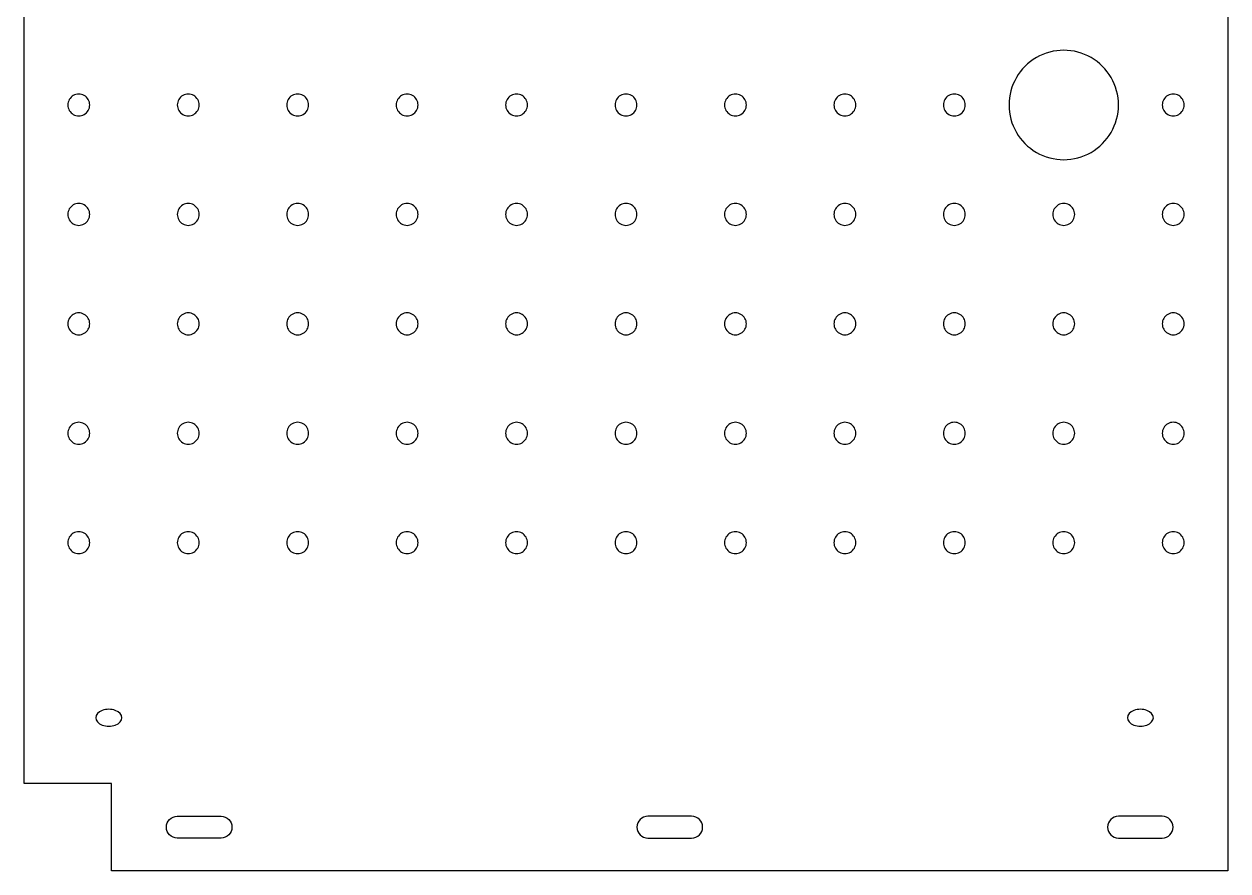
# Model space of a CAD drawing. Extents: x -101 to 174, y 50 to 440.
# Drawn here: x -101.4 to 173.6, y 49.5 to 243 of the extents above; entities that cross this region are included whole.
import ezdxf

# ---------------------------------------------------------------- set-up
doc = ezdxf.new("R2010")
doc.units = 0
doc.layers.add('Layer_1', color=7, linetype='CONTINUOUS')

msp = doc.modelspace()

# ---------------------------------------------------------------- linework, layer by layer
at = {"layer": 'Layer_1', "color": 7}
for p, q in [((173.60321, 439.54816), (173.60321, 49.54817)), ((-101.39679, 69.54818), (-101.39679, 419.54816)), ((-86.39679, 224.548168), (-86.39679, 224.548168)), ((-61.396791, 224.548168), (-61.396791, 224.548168)), ((-36.396791, 224.548168), (-36.396791, 224.548168)), ((-11.396791, 224.548168), (-11.396791, 224.548168)), ((13.603209, 224.548168), (13.603209, 224.548168)), ((38.603209, 224.548168), (38.603209, 224.548168)), ((63.603209, 224.548168), (63.603209, 224.548168)), ((88.603209, 224.548168), (88.603209, 224.548168)), ((113.60321, 224.548168), (113.60321, 224.548168)), ((148.60321, 224.548168), (148.60321, 224.548168)), ((163.60321, 224.548168), (163.60321, 224.548168)), ((-86.39679, 199.548168), (-86.39679, 199.548168)), ((-61.396791, 199.548168), (-61.396791, 199.548168)), ((-36.396791, 199.548168), (-36.396791, 199.548168)), ((-11.396791, 199.548168), (-11.396791, 199.548168)), ((13.603209, 199.548168), (13.603209, 199.548168)), ((38.603209, 199.548168), (38.603209, 199.548168)), ((63.603209, 199.548168), (63.603209, 199.548168)), ((88.603209, 199.548168), (88.603209, 199.548168)), ((113.60321, 199.548168), (113.60321, 199.548168)), ((138.60321, 199.548168), (138.60321, 199.548168)), ((163.60321, 199.548168), (163.60321, 199.548168)), ((-86.39679, 174.54817), (-86.39679, 174.54817)), ((-61.396791, 174.54817), (-61.396791, 174.54817)), ((-36.396791, 174.54817), (-36.396791, 174.54817)), ((-11.396791, 174.54817), (-11.396791, 174.54817)), ((13.603209, 174.54817), (13.603209, 174.54817)), ((38.603209, 174.54817), (38.603209, 174.54817)), ((63.603209, 174.54817), (63.603209, 174.54817)), ((88.603209, 174.54817), (88.603209, 174.54817)), ((113.60321, 174.54817), (113.60321, 174.54817)), ((138.60321, 174.54817), (138.60321, 174.54817)), ((163.60321, 174.54817), (163.60321, 174.54817)), ((-86.39679, 149.54817), (-86.39679, 149.54817)), ((-61.396791, 149.54817), (-61.396791, 149.54817)), ((-36.396791, 149.54817), (-36.396791, 149.54817)), ((-11.396791, 149.54817), (-11.396791, 149.54817)), ((13.603209, 149.54817), (13.603209, 149.54817)), ((38.603209, 149.54817), (38.603209, 149.54817)), ((63.603209, 149.54817), (63.603209, 149.54817)), ((88.603209, 149.54817), (88.603209, 149.54817)), ((113.60321, 149.54817), (113.60321, 149.54817)), ((138.60321, 149.54817), (138.60321, 149.54817)), ((163.60321, 149.54817), (163.60321, 149.54817)), ((-86.39679, 124.54817), (-86.39679, 124.54817)), ((-61.396791, 124.54817), (-61.396791, 124.54817)), ((-36.396791, 124.54817), (-36.396791, 124.54817)), ((-11.396791, 124.54817), (-11.396791, 124.54817)), ((13.603209, 124.54817), (13.603209, 124.54817)), ((38.603209, 124.54817), (38.603209, 124.54817)), ((63.603209, 124.54817), (63.603209, 124.54817)), ((88.603209, 124.54817), (88.603209, 124.54817)), ((113.60321, 124.54817), (113.60321, 124.54817)), ((138.60321, 124.54817), (138.60321, 124.54817)), ((163.60321, 124.54817), (163.60321, 124.54817)), ((-79.065184, 84.54817), (-79.065184, 84.54817)), ((156.57821, 84.54817), (156.57821, 84.54817)), ((-81.39679, 69.54818), (-101.39679, 69.54818)), ((-81.39679, 49.54817), (-81.39679, 69.54818)), ((-66.396792, 62.04817), (-56.396791, 62.04817)), ((51.103207, 62.04817), (41.103209, 62.04817)), ((158.60321, 62.04817), (148.60321, 62.04817)), ((-56.396791, 57.04818), (-66.396792, 57.04818)), ((41.103209, 57.04818), (51.103207, 57.04818)), ((41.103209, 57.04818), (41.103209, 57.04818)), ((148.60321, 57.04818), (158.60321, 57.04818)), ((148.60321, 57.04818), (148.60321, 57.04818)), ((173.60321, 49.54817), (-81.39679, 49.54817))]:
    msp.add_line(p, q, dxfattribs=at)
for points in [[(142.35321, 235.373486), (138.485697, 237.606395), (133.720723, 237.606395), (129.85321, 235.373486)], [(129.85321, 235.373486), (125.985697, 233.140576), (123.60321, 229.013988), (123.60321, 224.548168)], [(148.60321, 224.548168), (148.60321, 229.013988), (146.220723, 233.140576), (142.35321, 235.373486)], [(-90.14679, 226.713232), (-90.920293, 226.26665), (-91.39679, 225.441332), (-91.39679, 224.548168)], [(-87.64679, 226.713232), (-88.420293, 227.159813), (-89.373287, 227.159813), (-90.14679, 226.713232)], [(-86.39679, 224.548168), (-86.39679, 225.441332), (-86.873287, 226.26665), (-87.64679, 226.713232)], [(-65.146792, 226.713232), (-65.920295, 226.26665), (-66.396792, 225.441332), (-66.396792, 224.548168)], [(-62.646791, 226.713232), (-63.420294, 227.159814), (-64.373289, 227.159814), (-65.146792, 226.713232)], [(-61.396791, 224.548168), (-61.396791, 225.441332), (-61.873288, 226.26665), (-62.646791, 226.713232)], [(-40.146792, 226.713232), (-40.920295, 226.26665), (-41.396792, 225.441332), (-41.396792, 224.548168)], [(-37.646791, 226.713232), (-38.420294, 227.159814), (-39.373289, 227.159814), (-40.146792, 226.713232)], [(-36.396791, 224.548168), (-36.396791, 225.441332), (-36.873288, 226.26665), (-37.646791, 226.713232)], [(-15.146792, 226.713232), (-15.920295, 226.26665), (-16.396792, 225.441332), (-16.396792, 224.548168)], [(-12.646791, 226.713232), (-13.420294, 227.159814), (-14.373289, 227.159814), (-15.146792, 226.713232)], [(-11.396791, 224.548168), (-11.396791, 225.441332), (-11.873288, 226.26665), (-12.646791, 226.713232)], [(9.853208, 226.713232), (9.079706, 226.26665), (8.603208, 225.441332), (8.603208, 224.548168)], [(12.353209, 226.713232), (11.579706, 227.159814), (10.626711, 227.159814), (9.853208, 226.713232)], [(13.603209, 224.548168), (13.603209, 225.441332), (13.126712, 226.26665), (12.353209, 226.713232)], [(34.853208, 226.713232), (34.079705, 226.26665), (33.603208, 225.441332), (33.603208, 224.548168)], [(37.353209, 226.713232), (36.579706, 227.159814), (35.626711, 227.159814), (34.853208, 226.713232)], [(38.603209, 224.548168), (38.603209, 225.441332), (38.126712, 226.26665), (37.353209, 226.713232)], [(59.853208, 226.713232), (59.079705, 226.26665), (58.603208, 225.441332), (58.603208, 224.548168)], [(62.353209, 226.713232), (61.579706, 227.159814), (60.626711, 227.159814), (59.853208, 226.713232)], [(63.603209, 224.548168), (63.603209, 225.441332), (63.126712, 226.26665), (62.353209, 226.713232)], [(84.853208, 226.713232), (84.079705, 226.26665), (83.603208, 225.441332), (83.603208, 224.548168)], [(87.353209, 226.713232), (86.579706, 227.159814), (85.626711, 227.159814), (84.853208, 226.713232)], [(88.603209, 224.548168), (88.603209, 225.441332), (88.126712, 226.26665), (87.353209, 226.713232)], [(109.852856, 226.714252), (109.079174, 226.267398), (108.602772, 225.441624), (108.60321, 224.548168)], [(112.353564, 226.714252), (111.579881, 227.161107), (110.626539, 227.161107), (109.852856, 226.714252)], [(113.60321, 224.548168), (113.603648, 225.441624), (113.127246, 226.267398), (112.353564, 226.714252)], [(159.852856, 226.714252), (159.079174, 226.267398), (158.602772, 225.441624), (158.60321, 224.548168)], [(162.353564, 226.714252), (161.579881, 227.161107), (160.626539, 227.161107), (159.852856, 226.714252)], [(163.60321, 224.548168), (163.603648, 225.441624), (163.127246, 226.267398), (162.353564, 226.714252)], [(-91.39679, 224.548168), (-91.39679, 223.655004), (-90.920293, 222.829686), (-90.14679, 222.383104)], [(-87.64679, 222.383104), (-86.873287, 222.829686), (-86.39679, 223.655004), (-86.39679, 224.548168)], [(-66.396792, 224.548168), (-66.396792, 223.655004), (-65.920295, 222.829686), (-65.146792, 222.383104)], [(-62.646791, 222.383104), (-61.873288, 222.829686), (-61.396791, 223.655004), (-61.396791, 224.548168)], [(-41.396792, 224.548168), (-41.396792, 223.655004), (-40.920295, 222.829686), (-40.146792, 222.383104)], [(-37.646791, 222.383104), (-36.873288, 222.829686), (-36.396791, 223.655004), (-36.396791, 224.548168)], [(-16.396792, 224.548168), (-16.396792, 223.655004), (-15.920295, 222.829686), (-15.146792, 222.383104)], [(-12.646791, 222.383104), (-11.873288, 222.829686), (-11.396791, 223.655004), (-11.396791, 224.548168)], [(8.603208, 224.548168), (8.603208, 223.655004), (9.079706, 222.829686), (9.853208, 222.383104)], [(12.353209, 222.383104), (13.126712, 222.829686), (13.603209, 223.655004), (13.603209, 224.548168)], [(33.603208, 224.548168), (33.603208, 223.655004), (34.079705, 222.829686), (34.853208, 222.383104)], [(37.353209, 222.383104), (38.126712, 222.829686), (38.603209, 223.655004), (38.603209, 224.548168)], [(58.603208, 224.548168), (58.603208, 223.655004), (59.079705, 222.829686), (59.853208, 222.383104)], [(62.353209, 222.383104), (63.126712, 222.829686), (63.603209, 223.655004), (63.603209, 224.548168)], [(83.603208, 224.548168), (83.603208, 223.655004), (84.079705, 222.829686), (84.853208, 222.383104)], [(87.353209, 222.383104), (88.126712, 222.829686), (88.603209, 223.655004), (88.603209, 224.548168)], [(108.60321, 224.548168), (108.602772, 223.654712), (109.079174, 222.828938), (109.852856, 222.382084)], [(112.353564, 222.382084), (113.127246, 222.828938), (113.603648, 223.654712), (113.60321, 224.548168)], [(123.60321, 224.548168), (123.60321, 220.082348), (125.985697, 215.95576), (129.85321, 213.72285)], [(142.35321, 213.72285), (146.220723, 215.95576), (148.60321, 220.082348), (148.60321, 224.548168)], [(158.60321, 224.548168), (158.602772, 223.654712), (159.079174, 222.828938), (159.852856, 222.382084)], [(162.353564, 222.382084), (163.127246, 222.828938), (163.603648, 223.654712), (163.60321, 224.548168)], [(-90.14679, 222.383104), (-89.373287, 221.936523), (-88.420293, 221.936523), (-87.64679, 222.383104)], [(-65.146792, 222.383104), (-64.373289, 221.936522), (-63.420294, 221.936522), (-62.646791, 222.383104)], [(-40.146792, 222.383104), (-39.373289, 221.936522), (-38.420294, 221.936522), (-37.646791, 222.383104)], [(-15.146792, 222.383104), (-14.373289, 221.936522), (-13.420294, 221.936522), (-12.646791, 222.383104)], [(9.853208, 222.383104), (10.626711, 221.936522), (11.579706, 221.936522), (12.353209, 222.383104)], [(34.853208, 222.383104), (35.626711, 221.936522), (36.579706, 221.936522), (37.353209, 222.383104)], [(59.853208, 222.383104), (60.626711, 221.936522), (61.579706, 221.936522), (62.353209, 222.383104)], [(84.853208, 222.383104), (85.626711, 221.936522), (86.579706, 221.936522), (87.353209, 222.383104)], [(109.852856, 222.382084), (110.626539, 221.935229), (111.579881, 221.935229), (112.353564, 222.382084)], [(159.852856, 222.382084), (160.626539, 221.935229), (161.579881, 221.935229), (162.353564, 222.382084)], [(129.85321, 213.72285), (133.720723, 211.489941), (138.485697, 211.489941), (142.35321, 213.72285)], [(-90.14679, 201.713232), (-90.920293, 201.26665), (-91.39679, 200.441332), (-91.39679, 199.548168)], [(-87.64679, 201.713232), (-88.420293, 202.159813), (-89.373287, 202.159813), (-90.14679, 201.713232)], [(-86.39679, 199.548168), (-86.39679, 200.441332), (-86.873287, 201.26665), (-87.64679, 201.713232)], [(-65.146792, 201.713232), (-65.920295, 201.26665), (-66.396792, 200.441332), (-66.396792, 199.548168)], [(-62.646791, 201.713232), (-63.420294, 202.159814), (-64.373289, 202.159814), (-65.146792, 201.713232)], [(-61.396791, 199.548168), (-61.396791, 200.441332), (-61.873288, 201.26665), (-62.646791, 201.713232)], [(-40.146792, 201.713232), (-40.920295, 201.26665), (-41.396792, 200.441332), (-41.396792, 199.548168)], [(-37.646791, 201.713232), (-38.420294, 202.159814), (-39.373289, 202.159814), (-40.146792, 201.713232)], [(-36.396791, 199.548168), (-36.396791, 200.441332), (-36.873288, 201.26665), (-37.646791, 201.713232)], [(-15.146792, 201.713232), (-15.920295, 201.26665), (-16.396792, 200.441332), (-16.396792, 199.548168)], [(-12.646791, 201.713232), (-13.420294, 202.159814), (-14.373289, 202.159814), (-15.146792, 201.713232)], [(-11.396791, 199.548168), (-11.396791, 200.441332), (-11.873288, 201.26665), (-12.646791, 201.713232)], [(9.853208, 201.713232), (9.079706, 201.26665), (8.603208, 200.441332), (8.603208, 199.548168)], [(12.353209, 201.713232), (11.579706, 202.159814), (10.626711, 202.159814), (9.853208, 201.713232)], [(13.603209, 199.548168), (13.603209, 200.441332), (13.126712, 201.26665), (12.353209, 201.713232)], [(34.853208, 201.713232), (34.079705, 201.26665), (33.603208, 200.441332), (33.603208, 199.548168)], [(37.353209, 201.713232), (36.579706, 202.159814), (35.626711, 202.159814), (34.853208, 201.713232)], [(38.603209, 199.548168), (38.603209, 200.441332), (38.126712, 201.26665), (37.353209, 201.713232)], [(59.853208, 201.713232), (59.079705, 201.26665), (58.603208, 200.441332), (58.603208, 199.548168)], [(62.353209, 201.713232), (61.579706, 202.159814), (60.626711, 202.159814), (59.853208, 201.713232)], [(63.603209, 199.548168), (63.603209, 200.441332), (63.126712, 201.26665), (62.353209, 201.713232)], [(84.853208, 201.713232), (84.079705, 201.26665), (83.603208, 200.441332), (83.603208, 199.548168)], [(87.353209, 201.713232), (86.579706, 202.159814), (85.626711, 202.159814), (84.853208, 201.713232)], [(88.603209, 199.548168), (88.603209, 200.441332), (88.126712, 201.26665), (87.353209, 201.713232)], [(109.852856, 201.714252), (109.079174, 201.267398), (108.602772, 200.441624), (108.60321, 199.548168)], [(112.353564, 201.714252), (111.579881, 202.161107), (110.626539, 202.161107), (109.852856, 201.714252)], [(113.60321, 199.548168), (113.603648, 200.441624), (113.127246, 201.267398), (112.353564, 201.714252)], [(134.85321, 201.713232), (134.079707, 201.26665), (133.60321, 200.441332), (133.60321, 199.548168)], [(137.35321, 201.713232), (136.579707, 202.159813), (135.626713, 202.159813), (134.85321, 201.713232)], [(138.60321, 199.548168), (138.60321, 200.441332), (138.126713, 201.26665), (137.35321, 201.713232)], [(159.852856, 201.714252), (159.079174, 201.267398), (158.602772, 200.441624), (158.60321, 199.548168)], [(162.353564, 201.714252), (161.579881, 202.161107), (160.626539, 202.161107), (159.852856, 201.714252)], [(163.60321, 199.548168), (163.603648, 200.441624), (163.127246, 201.267398), (162.353564, 201.714252)], [(-91.39679, 199.548168), (-91.39679, 198.655004), (-90.920293, 197.829686), (-90.14679, 197.383104)], [(-87.64679, 197.383104), (-86.873287, 197.829686), (-86.39679, 198.655004), (-86.39679, 199.548168)], [(-66.396792, 199.548168), (-66.396792, 198.655004), (-65.920295, 197.829686), (-65.146792, 197.383104)], [(-62.646791, 197.383104), (-61.873288, 197.829686), (-61.396791, 198.655004), (-61.396791, 199.548168)], [(-41.396792, 199.548168), (-41.396792, 198.655004), (-40.920295, 197.829686), (-40.146792, 197.383104)], [(-37.646791, 197.383104), (-36.873288, 197.829686), (-36.396791, 198.655004), (-36.396791, 199.548168)], [(-16.396792, 199.548168), (-16.396792, 198.655004), (-15.920295, 197.829686), (-15.146792, 197.383104)], [(-12.646791, 197.383104), (-11.873288, 197.829686), (-11.396791, 198.655004), (-11.396791, 199.548168)], [(8.603208, 199.548168), (8.603208, 198.655004), (9.079706, 197.829686), (9.853208, 197.383104)], [(12.353209, 197.383104), (13.126712, 197.829686), (13.603209, 198.655004), (13.603209, 199.548168)], [(33.603208, 199.548168), (33.603208, 198.655004), (34.079705, 197.829686), (34.853208, 197.383104)], [(37.353209, 197.383104), (38.126712, 197.829686), (38.603209, 198.655004), (38.603209, 199.548168)], [(58.603208, 199.548168), (58.603208, 198.655004), (59.079705, 197.829686), (59.853208, 197.383104)], [(62.353209, 197.383104), (63.126712, 197.829686), (63.603209, 198.655004), (63.603209, 199.548168)], [(83.603208, 199.548168), (83.603208, 198.655004), (84.079705, 197.829686), (84.853208, 197.383104)], [(87.353209, 197.383104), (88.126712, 197.829686), (88.603209, 198.655004), (88.603209, 199.548168)], [(108.60321, 199.548168), (108.602772, 198.654712), (109.079174, 197.828938), (109.852856, 197.382084)], [(112.353564, 197.382084), (113.127246, 197.828938), (113.603648, 198.654712), (113.60321, 199.548168)], [(133.60321, 199.548168), (133.60321, 198.655004), (134.079707, 197.829686), (134.85321, 197.383104)], [(137.35321, 197.383104), (138.126713, 197.829686), (138.60321, 198.655004), (138.60321, 199.548168)], [(158.60321, 199.548168), (158.602772, 198.654712), (159.079174, 197.828938), (159.852856, 197.382084)], [(162.353564, 197.382084), (163.127246, 197.828938), (163.603648, 198.654712), (163.60321, 199.548168)], [(-90.14679, 197.383104), (-89.373287, 196.936523), (-88.420293, 196.936523), (-87.64679, 197.383104)], [(-65.146792, 197.383104), (-64.373289, 196.936522), (-63.420294, 196.936522), (-62.646791, 197.383104)], [(-40.146792, 197.383104), (-39.373289, 196.936522), (-38.420294, 196.936522), (-37.646791, 197.383104)], [(-15.146792, 197.383104), (-14.373289, 196.936522), (-13.420294, 196.936522), (-12.646791, 197.383104)], [(9.853208, 197.383104), (10.626711, 196.936522), (11.579706, 196.936522), (12.353209, 197.383104)], [(34.853208, 197.383104), (35.626711, 196.936522), (36.579706, 196.936522), (37.353209, 197.383104)], [(59.853208, 197.383104), (60.626711, 196.936522), (61.579706, 196.936522), (62.353209, 197.383104)], [(84.853208, 197.383104), (85.626711, 196.936522), (86.579706, 196.936522), (87.353209, 197.383104)], [(109.852856, 197.382084), (110.626539, 196.935229), (111.579881, 196.935229), (112.353564, 197.382084)], [(134.85321, 197.383104), (135.626713, 196.936523), (136.579707, 196.936523), (137.35321, 197.383104)], [(159.852856, 197.382084), (160.626539, 196.935229), (161.579881, 196.935229), (162.353564, 197.382084)], [(-90.14679, 176.713234), (-90.920293, 176.266652), (-91.39679, 175.441334), (-91.39679, 174.54817)], [(-87.64679, 176.713234), (-88.420293, 177.159815), (-89.373287, 177.159815), (-90.14679, 176.713234)], [(-86.39679, 174.54817), (-86.39679, 175.441334), (-86.873287, 176.266652), (-87.64679, 176.713234)], [(-65.146792, 176.713234), (-65.920295, 176.266652), (-66.396792, 175.441334), (-66.396792, 174.54817)], [(-62.646791, 176.713234), (-63.420294, 177.159816), (-64.373289, 177.159816), (-65.146792, 176.713234)], [(-61.396791, 174.54817), (-61.396791, 175.441334), (-61.873288, 176.266652), (-62.646791, 176.713234)], [(-40.146792, 176.713234), (-40.920295, 176.266652), (-41.396792, 175.441334), (-41.396792, 174.54817)], [(-37.646791, 176.713234), (-38.420294, 177.159816), (-39.373289, 177.159816), (-40.146792, 176.713234)], [(-36.396791, 174.54817), (-36.396791, 175.441334), (-36.873288, 176.266652), (-37.646791, 176.713234)], [(-15.146792, 176.713234), (-15.920295, 176.266652), (-16.396792, 175.441334), (-16.396792, 174.54817)], [(-12.646791, 176.713234), (-13.420294, 177.159816), (-14.373289, 177.159816), (-15.146792, 176.713234)], [(-11.396791, 174.54817), (-11.396791, 175.441334), (-11.873288, 176.266652), (-12.646791, 176.713234)], [(9.853208, 176.713234), (9.079706, 176.266652), (8.603208, 175.441334), (8.603208, 174.54817)], [(12.353209, 176.713234), (11.579706, 177.159816), (10.626711, 177.159816), (9.853208, 176.713234)], [(13.603209, 174.54817), (13.603209, 175.441334), (13.126712, 176.266652), (12.353209, 176.713234)], [(34.853208, 176.713234), (34.079705, 176.266652), (33.603208, 175.441334), (33.603208, 174.54817)], [(37.353209, 176.713234), (36.579706, 177.159816), (35.626711, 177.159816), (34.853208, 176.713234)], [(38.603209, 174.54817), (38.603209, 175.441334), (38.126712, 176.266652), (37.353209, 176.713234)], [(59.853208, 176.713234), (59.079705, 176.266652), (58.603208, 175.441334), (58.603208, 174.54817)], [(62.353209, 176.713234), (61.579706, 177.159816), (60.626711, 177.159816), (59.853208, 176.713234)], [(63.603209, 174.54817), (63.603209, 175.441334), (63.126712, 176.266652), (62.353209, 176.713234)], [(84.853208, 176.713234), (84.079705, 176.266652), (83.603208, 175.441334), (83.603208, 174.54817)], [(87.353209, 176.713234), (86.579706, 177.159816), (85.626711, 177.159816), (84.853208, 176.713234)], [(88.603209, 174.54817), (88.603209, 175.441334), (88.126712, 176.266652), (87.353209, 176.713234)], [(109.852856, 176.714254), (109.079174, 176.2674), (108.602772, 175.441626), (108.60321, 174.54817)], [(112.353564, 176.714254), (111.579881, 177.161109), (110.626539, 177.161109), (109.852856, 176.714254)], [(113.60321, 174.54817), (113.603648, 175.441626), (113.127246, 176.2674), (112.353564, 176.714254)], [(134.85321, 176.713234), (134.079707, 176.266652), (133.60321, 175.441334), (133.60321, 174.54817)], [(137.35321, 176.713234), (136.579707, 177.159815), (135.626713, 177.159815), (134.85321, 176.713234)], [(138.60321, 174.54817), (138.60321, 175.441334), (138.126713, 176.266652), (137.35321, 176.713234)], [(159.852856, 176.714254), (159.079174, 176.2674), (158.602772, 175.441626), (158.60321, 174.54817)], [(162.353564, 176.714254), (161.579881, 177.161109), (160.626539, 177.161109), (159.852856, 176.714254)], [(163.60321, 174.54817), (163.603648, 175.441626), (163.127246, 176.2674), (162.353564, 176.714254)], [(-91.39679, 174.54817), (-91.39679, 173.655006), (-90.920293, 172.829688), (-90.14679, 172.383106)], [(-87.64679, 172.383106), (-86.873287, 172.829688), (-86.39679, 173.655006), (-86.39679, 174.54817)], [(-66.396792, 174.54817), (-66.396792, 173.655006), (-65.920295, 172.829688), (-65.146792, 172.383106)], [(-62.646791, 172.383106), (-61.873288, 172.829688), (-61.396791, 173.655006), (-61.396791, 174.54817)], [(-41.396792, 174.54817), (-41.396792, 173.655006), (-40.920295, 172.829688), (-40.146792, 172.383106)], [(-37.646791, 172.383106), (-36.873288, 172.829688), (-36.396791, 173.655006), (-36.396791, 174.54817)], [(-16.396792, 174.54817), (-16.396792, 173.655006), (-15.920295, 172.829688), (-15.146792, 172.383106)], [(-12.646791, 172.383106), (-11.873288, 172.829688), (-11.396791, 173.655006), (-11.396791, 174.54817)], [(8.603208, 174.54817), (8.603208, 173.655006), (9.079706, 172.829688), (9.853208, 172.383106)], [(12.353209, 172.383106), (13.126712, 172.829688), (13.603209, 173.655006), (13.603209, 174.54817)], [(33.603208, 174.54817), (33.603208, 173.655006), (34.079705, 172.829688), (34.853208, 172.383106)], [(37.353209, 172.383106), (38.126712, 172.829688), (38.603209, 173.655006), (38.603209, 174.54817)], [(58.603208, 174.54817), (58.603208, 173.655006), (59.079705, 172.829688), (59.853208, 172.383106)], [(62.353209, 172.383106), (63.126712, 172.829688), (63.603209, 173.655006), (63.603209, 174.54817)], [(83.603208, 174.54817), (83.603208, 173.655006), (84.079705, 172.829688), (84.853208, 172.383106)], [(87.353209, 172.383106), (88.126712, 172.829688), (88.603209, 173.655006), (88.603209, 174.54817)], [(108.60321, 174.54817), (108.602772, 173.654714), (109.079174, 172.82894), (109.852856, 172.382086)], [(112.353564, 172.382086), (113.127246, 172.82894), (113.603648, 173.654714), (113.60321, 174.54817)], [(133.60321, 174.54817), (133.60321, 173.655006), (134.079707, 172.829688), (134.85321, 172.383106)], [(137.35321, 172.383106), (138.126713, 172.829688), (138.60321, 173.655006), (138.60321, 174.54817)], [(158.60321, 174.54817), (158.602772, 173.654714), (159.079174, 172.82894), (159.852856, 172.382086)], [(162.353564, 172.382086), (163.127246, 172.82894), (163.603648, 173.654714), (163.60321, 174.54817)], [(-90.14679, 172.383106), (-89.373287, 171.936525), (-88.420293, 171.936525), (-87.64679, 172.383106)], [(-65.146792, 172.383106), (-64.373289, 171.936524), (-63.420294, 171.936524), (-62.646791, 172.383106)], [(-40.146792, 172.383106), (-39.373289, 171.936524), (-38.420294, 171.936524), (-37.646791, 172.383106)], [(-15.146792, 172.383106), (-14.373289, 171.936524), (-13.420294, 171.936524), (-12.646791, 172.383106)], [(9.853208, 172.383106), (10.626711, 171.936524), (11.579706, 171.936524), (12.353209, 172.383106)], [(34.853208, 172.383106), (35.626711, 171.936524), (36.579706, 171.936524), (37.353209, 172.383106)], [(59.853208, 172.383106), (60.626711, 171.936524), (61.579706, 171.936524), (62.353209, 172.383106)], [(84.853208, 172.383106), (85.626711, 171.936524), (86.579706, 171.936524), (87.353209, 172.383106)], [(109.852856, 172.382086), (110.626539, 171.935231), (111.579881, 171.935231), (112.353564, 172.382086)], [(134.85321, 172.383106), (135.626713, 171.936525), (136.579707, 171.936525), (137.35321, 172.383106)], [(159.852856, 172.382086), (160.626539, 171.935231), (161.579881, 171.935231), (162.353564, 172.382086)], [(-90.14679, 151.713234), (-90.920293, 151.266652), (-91.39679, 150.441334), (-91.39679, 149.54817)], [(-87.64679, 151.713234), (-88.420293, 152.159815), (-89.373287, 152.159815), (-90.14679, 151.713234)], [(-86.39679, 149.54817), (-86.39679, 150.441334), (-86.873287, 151.266652), (-87.64679, 151.713234)], [(-65.146792, 151.713234), (-65.920295, 151.266652), (-66.396792, 150.441334), (-66.396792, 149.54817)], [(-62.646791, 151.713234), (-63.420294, 152.159816), (-64.373289, 152.159816), (-65.146792, 151.713234)], [(-61.396791, 149.54817), (-61.396791, 150.441334), (-61.873288, 151.266652), (-62.646791, 151.713234)], [(-40.146792, 151.713234), (-40.920295, 151.266652), (-41.396792, 150.441334), (-41.396792, 149.54817)], [(-37.646791, 151.713234), (-38.420294, 152.159816), (-39.373289, 152.159816), (-40.146792, 151.713234)], [(-36.396791, 149.54817), (-36.396791, 150.441334), (-36.873288, 151.266652), (-37.646791, 151.713234)], [(-15.146792, 151.713234), (-15.920295, 151.266652), (-16.396792, 150.441334), (-16.396792, 149.54817)], [(-12.646791, 151.713234), (-13.420294, 152.159816), (-14.373289, 152.159816), (-15.146792, 151.713234)], [(-11.396791, 149.54817), (-11.396791, 150.441334), (-11.873288, 151.266652), (-12.646791, 151.713234)], [(9.853208, 151.713234), (9.079706, 151.266652), (8.603208, 150.441334), (8.603208, 149.54817)], [(12.353209, 151.713234), (11.579706, 152.159816), (10.626711, 152.159816), (9.853208, 151.713234)], [(13.603209, 149.54817), (13.603209, 150.441334), (13.126712, 151.266652), (12.353209, 151.713234)], [(34.853208, 151.713234), (34.079705, 151.266652), (33.603208, 150.441334), (33.603208, 149.54817)], [(37.353209, 151.713234), (36.579706, 152.159816), (35.626711, 152.159816), (34.853208, 151.713234)], [(38.603209, 149.54817), (38.603209, 150.441334), (38.126712, 151.266652), (37.353209, 151.713234)], [(59.853208, 151.713234), (59.079705, 151.266652), (58.603208, 150.441334), (58.603208, 149.54817)], [(62.353209, 151.713234), (61.579706, 152.159816), (60.626711, 152.159816), (59.853208, 151.713234)], [(63.603209, 149.54817), (63.603209, 150.441334), (63.126712, 151.266652), (62.353209, 151.713234)], [(84.853208, 151.713234), (84.079705, 151.266652), (83.603208, 150.441334), (83.603208, 149.54817)], [(87.353209, 151.713234), (86.579706, 152.159816), (85.626711, 152.159816), (84.853208, 151.713234)], [(88.603209, 149.54817), (88.603209, 150.441334), (88.126712, 151.266652), (87.353209, 151.713234)], [(109.852856, 151.714254), (109.079174, 151.2674), (108.602772, 150.441626), (108.60321, 149.54817)], [(112.353564, 151.714254), (111.579881, 152.161109), (110.626539, 152.161109), (109.852856, 151.714254)], [(113.60321, 149.54817), (113.603648, 150.441626), (113.127246, 151.2674), (112.353564, 151.714254)], [(134.85321, 151.713234), (134.079707, 151.266652), (133.60321, 150.441334), (133.60321, 149.54817)], [(137.35321, 151.713234), (136.579707, 152.159815), (135.626713, 152.159815), (134.85321, 151.713234)], [(138.60321, 149.54817), (138.60321, 150.441334), (138.126713, 151.266652), (137.35321, 151.713234)], [(159.852856, 151.714254), (159.079174, 151.2674), (158.602772, 150.441626), (158.60321, 149.54817)], [(162.353564, 151.714254), (161.579881, 152.161109), (160.626539, 152.161109), (159.852856, 151.714254)], [(163.60321, 149.54817), (163.603648, 150.441626), (163.127246, 151.2674), (162.353564, 151.714254)], [(-91.39679, 149.54817), (-91.39679, 148.655006), (-90.920293, 147.829688), (-90.14679, 147.383106)], [(-87.64679, 147.383106), (-86.873287, 147.829688), (-86.39679, 148.655006), (-86.39679, 149.54817)], [(-66.396792, 149.54817), (-66.396792, 148.655006), (-65.920295, 147.829688), (-65.146792, 147.383106)], [(-62.646791, 147.383106), (-61.873288, 147.829688), (-61.396791, 148.655006), (-61.396791, 149.54817)], [(-41.396792, 149.54817), (-41.396792, 148.655006), (-40.920295, 147.829688), (-40.146792, 147.383106)], [(-37.646791, 147.383106), (-36.873288, 147.829688), (-36.396791, 148.655006), (-36.396791, 149.54817)], [(-16.396792, 149.54817), (-16.396792, 148.655006), (-15.920295, 147.829688), (-15.146792, 147.383106)], [(-12.646791, 147.383106), (-11.873288, 147.829688), (-11.396791, 148.655006), (-11.396791, 149.54817)], [(8.603208, 149.54817), (8.603208, 148.655006), (9.079706, 147.829688), (9.853208, 147.383106)], [(12.353209, 147.383106), (13.126712, 147.829688), (13.603209, 148.655006), (13.603209, 149.54817)], [(33.603208, 149.54817), (33.603208, 148.655006), (34.079705, 147.829688), (34.853208, 147.383106)], [(37.353209, 147.383106), (38.126712, 147.829688), (38.603209, 148.655006), (38.603209, 149.54817)], [(58.603208, 149.54817), (58.603208, 148.655006), (59.079705, 147.829688), (59.853208, 147.383106)], [(62.353209, 147.383106), (63.126712, 147.829688), (63.603209, 148.655006), (63.603209, 149.54817)], [(83.603208, 149.54817), (83.603208, 148.655006), (84.079705, 147.829688), (84.853208, 147.383106)], [(87.353209, 147.383106), (88.126712, 147.829688), (88.603209, 148.655006), (88.603209, 149.54817)], [(108.60321, 149.54817), (108.602772, 148.654714), (109.079174, 147.82894), (109.852856, 147.382086)], [(112.353564, 147.382086), (113.127246, 147.82894), (113.603648, 148.654714), (113.60321, 149.54817)], [(133.60321, 149.54817), (133.60321, 148.655006), (134.079707, 147.829688), (134.85321, 147.383106)], [(137.35321, 147.383106), (138.126713, 147.829688), (138.60321, 148.655006), (138.60321, 149.54817)], [(158.60321, 149.54817), (158.602772, 148.654714), (159.079174, 147.82894), (159.852856, 147.382086)], [(162.353564, 147.382086), (163.127246, 147.82894), (163.603648, 148.654714), (163.60321, 149.54817)], [(-90.14679, 147.383106), (-89.373287, 146.936525), (-88.420293, 146.936525), (-87.64679, 147.383106)], [(-65.146792, 147.383106), (-64.373289, 146.936524), (-63.420294, 146.936524), (-62.646791, 147.383106)], [(-40.146792, 147.383106), (-39.373289, 146.936524), (-38.420294, 146.936524), (-37.646791, 147.383106)], [(-15.146792, 147.383106), (-14.373289, 146.936524), (-13.420294, 146.936524), (-12.646791, 147.383106)], [(9.853208, 147.383106), (10.626711, 146.936524), (11.579706, 146.936524), (12.353209, 147.383106)], [(34.853208, 147.383106), (35.626711, 146.936524), (36.579706, 146.936524), (37.353209, 147.383106)], [(59.853208, 147.383106), (60.626711, 146.936524), (61.579706, 146.936524), (62.353209, 147.383106)], [(84.853208, 147.383106), (85.626711, 146.936524), (86.579706, 146.936524), (87.353209, 147.383106)], [(109.852856, 147.382086), (110.626539, 146.935231), (111.579881, 146.935231), (112.353564, 147.382086)], [(134.85321, 147.383106), (135.626713, 146.936525), (136.579707, 146.936525), (137.35321, 147.383106)], [(159.852856, 147.382086), (160.626539, 146.935231), (161.579881, 146.935231), (162.353564, 147.382086)], [(-90.14679, 126.713234), (-90.920293, 126.266652), (-91.39679, 125.441334), (-91.39679, 124.54817)], [(-87.64679, 126.713234), (-88.420293, 127.159815), (-89.373287, 127.159815), (-90.14679, 126.713234)], [(-86.39679, 124.54817), (-86.39679, 125.441334), (-86.873287, 126.266652), (-87.64679, 126.713234)], [(-65.146792, 126.713234), (-65.920295, 126.266652), (-66.396792, 125.441334), (-66.396792, 124.54817)], [(-62.646791, 126.713234), (-63.420294, 127.159816), (-64.373289, 127.159816), (-65.146792, 126.713234)], [(-61.396791, 124.54817), (-61.396791, 125.441334), (-61.873288, 126.266652), (-62.646791, 126.713234)], [(-40.146792, 126.713234), (-40.920295, 126.266652), (-41.396792, 125.441334), (-41.396792, 124.54817)], [(-37.646791, 126.713234), (-38.420294, 127.159816), (-39.373289, 127.159816), (-40.146792, 126.713234)], [(-36.396791, 124.54817), (-36.396791, 125.441334), (-36.873288, 126.266652), (-37.646791, 126.713234)], [(-15.146792, 126.713234), (-15.920295, 126.266652), (-16.396792, 125.441334), (-16.396792, 124.54817)], [(-12.646791, 126.713234), (-13.420294, 127.159816), (-14.373289, 127.159816), (-15.146792, 126.713234)], [(-11.396791, 124.54817), (-11.396791, 125.441334), (-11.873288, 126.266652), (-12.646791, 126.713234)], [(9.853208, 126.713234), (9.079706, 126.266652), (8.603208, 125.441334), (8.603208, 124.54817)], [(12.353209, 126.713234), (11.579706, 127.159816), (10.626711, 127.159816), (9.853208, 126.713234)], [(13.603209, 124.54817), (13.603209, 125.441334), (13.126712, 126.266652), (12.353209, 126.713234)], [(34.853208, 126.713234), (34.079705, 126.266652), (33.603208, 125.441334), (33.603208, 124.54817)], [(37.353209, 126.713234), (36.579706, 127.159816), (35.626711, 127.159816), (34.853208, 126.713234)], [(38.603209, 124.54817), (38.603209, 125.441334), (38.126712, 126.266652), (37.353209, 126.713234)], [(59.853208, 126.713234), (59.079705, 126.266652), (58.603208, 125.441334), (58.603208, 124.54817)], [(62.353209, 126.713234), (61.579706, 127.159816), (60.626711, 127.159816), (59.853208, 126.713234)], [(63.603209, 124.54817), (63.603209, 125.441334), (63.126712, 126.266652), (62.353209, 126.713234)], [(84.853208, 126.713234), (84.079705, 126.266652), (83.603208, 125.441334), (83.603208, 124.54817)], [(87.353209, 126.713234), (86.579706, 127.159816), (85.626711, 127.159816), (84.853208, 126.713234)], [(88.603209, 124.54817), (88.603209, 125.441334), (88.126712, 126.266652), (87.353209, 126.713234)], [(109.852856, 126.714254), (109.079174, 126.2674), (108.602772, 125.441626), (108.60321, 124.54817)], [(112.353564, 126.714254), (111.579881, 127.161109), (110.626539, 127.161109), (109.852856, 126.714254)], [(113.60321, 124.54817), (113.603648, 125.441626), (113.127246, 126.2674), (112.353564, 126.714254)], [(134.85321, 126.713234), (134.079707, 126.266652), (133.60321, 125.441334), (133.60321, 124.54817)], [(137.35321, 126.713234), (136.579707, 127.159815), (135.626713, 127.159815), (134.85321, 126.713234)], [(138.60321, 124.54817), (138.60321, 125.441334), (138.126713, 126.266652), (137.35321, 126.713234)], [(159.852856, 126.714254), (159.079174, 126.2674), (158.602772, 125.441626), (158.60321, 124.54817)], [(162.353564, 126.714254), (161.579881, 127.161109), (160.626539, 127.161109), (159.852856, 126.714254)], [(163.60321, 124.54817), (163.603648, 125.441626), (163.127246, 126.2674), (162.353564, 126.714254)], [(-91.39679, 124.54817), (-91.39679, 123.655006), (-90.920293, 122.829688), (-90.14679, 122.383106)], [(-87.64679, 122.383106), (-86.873287, 122.829688), (-86.39679, 123.655006), (-86.39679, 124.54817)], [(-66.396792, 124.54817), (-66.396792, 123.655006), (-65.920295, 122.829688), (-65.146792, 122.383106)], [(-62.646791, 122.383106), (-61.873288, 122.829688), (-61.396791, 123.655006), (-61.396791, 124.54817)], [(-41.396792, 124.54817), (-41.396792, 123.655006), (-40.920295, 122.829688), (-40.146792, 122.383106)], [(-37.646791, 122.383106), (-36.873288, 122.829688), (-36.396791, 123.655006), (-36.396791, 124.54817)], [(-16.396792, 124.54817), (-16.396792, 123.655006), (-15.920295, 122.829688), (-15.146792, 122.383106)], [(-12.646791, 122.383106), (-11.873288, 122.829688), (-11.396791, 123.655006), (-11.396791, 124.54817)], [(8.603208, 124.54817), (8.603208, 123.655006), (9.079706, 122.829688), (9.853208, 122.383106)], [(12.353209, 122.383106), (13.126712, 122.829688), (13.603209, 123.655006), (13.603209, 124.54817)], [(33.603208, 124.54817), (33.603208, 123.655006), (34.079705, 122.829688), (34.853208, 122.383106)], [(37.353209, 122.383106), (38.126712, 122.829688), (38.603209, 123.655006), (38.603209, 124.54817)], [(58.603208, 124.54817), (58.603208, 123.655006), (59.079705, 122.829688), (59.853208, 122.383106)], [(62.353209, 122.383106), (63.126712, 122.829688), (63.603209, 123.655006), (63.603209, 124.54817)], [(83.603208, 124.54817), (83.603208, 123.655006), (84.079705, 122.829688), (84.853208, 122.383106)], [(87.353209, 122.383106), (88.126712, 122.829688), (88.603209, 123.655006), (88.603209, 124.54817)], [(108.60321, 124.54817), (108.602772, 123.654714), (109.079174, 122.82894), (109.852856, 122.382086)], [(112.353564, 122.382086), (113.127246, 122.82894), (113.603648, 123.654714), (113.60321, 124.54817)], [(133.60321, 124.54817), (133.60321, 123.655006), (134.079707, 122.829688), (134.85321, 122.383106)], [(137.35321, 122.383106), (138.126713, 122.829688), (138.60321, 123.655006), (138.60321, 124.54817)], [(158.60321, 124.54817), (158.602772, 123.654714), (159.079174, 122.82894), (159.852856, 122.382086)], [(162.353564, 122.382086), (163.127246, 122.82894), (163.603648, 123.654714), (163.60321, 124.54817)], [(-90.14679, 122.383106), (-89.373287, 121.936525), (-88.420293, 121.936525), (-87.64679, 122.383106)], [(-65.146792, 122.383106), (-64.373289, 121.936524), (-63.420294, 121.936524), (-62.646791, 122.383106)], [(-40.146792, 122.383106), (-39.373289, 121.936524), (-38.420294, 121.936524), (-37.646791, 122.383106)], [(-15.146792, 122.383106), (-14.373289, 121.936524), (-13.420294, 121.936524), (-12.646791, 122.383106)], [(9.853208, 122.383106), (10.626711, 121.936524), (11.579706, 121.936524), (12.353209, 122.383106)], [(34.853208, 122.383106), (35.626711, 121.936524), (36.579706, 121.936524), (37.353209, 122.383106)], [(59.853208, 122.383106), (60.626711, 121.936524), (61.579706, 121.936524), (62.353209, 122.383106)], [(84.853208, 122.383106), (85.626711, 121.936524), (86.579706, 121.936524), (87.353209, 122.383106)], [(109.852856, 122.382086), (110.626539, 121.935231), (111.579881, 121.935231), (112.353564, 122.382086)], [(134.85321, 122.383106), (135.626713, 121.936525), (136.579707, 121.936525), (137.35321, 122.383106)], [(159.852856, 122.382086), (160.626539, 121.935231), (161.579881, 121.935231), (162.353564, 122.382086)], [(-83.527684, 86.215269), (-84.448152, 85.871401), (-85.015184, 85.235906), (-85.015184, 84.54817)], [(-80.552684, 86.215269), (-81.473152, 86.559137), (-82.607216, 86.559137), (-83.527684, 86.215269)], [(-79.065184, 84.54817), (-79.065184, 85.235906), (-79.632216, 85.871401), (-80.552684, 86.215269)], [(152.115121, 86.21637), (151.194353, 85.872208), (150.627481, 85.236221), (150.62821, 84.54817)], [(155.091299, 86.21637), (154.170532, 86.560531), (153.035888, 86.560531), (152.115121, 86.21637)], [(156.57821, 84.54817), (156.578939, 85.236221), (156.012067, 85.872208), (155.091299, 86.21637)], [(-85.015184, 84.54817), (-85.015184, 83.860434), (-84.448152, 83.224939), (-83.527684, 82.881071)], [(-83.527684, 82.881071), (-82.607216, 82.537203), (-81.473152, 82.537203), (-80.552684, 82.881071)], [(-80.552684, 82.881071), (-79.632216, 83.224939), (-79.065184, 83.860434), (-79.065184, 84.54817)], [(150.62821, 84.54817), (150.627481, 83.860119), (151.194353, 83.224132), (152.115121, 82.87997)], [(152.115121, 82.87997), (153.035888, 82.535809), (154.170532, 82.535809), (155.091299, 82.87997)], [(155.091299, 82.87997), (156.012067, 83.224132), (156.578939, 83.860119), (156.57821, 84.54817)], [(-68.891792, 59.548175), (-68.891792, 60.926935), (-67.775549, 62.045412), (-66.396792, 62.04817)], [(-56.396791, 62.04817), (-55.018034, 62.045412), (-53.901791, 60.926935), (-53.901791, 59.548175)], [(41.103209, 62.04817), (39.724452, 62.045412), (38.608209, 60.926935), (38.608209, 59.548175)], [(53.598207, 59.548175), (53.598207, 60.926935), (52.481964, 62.045412), (51.103207, 62.04817)], [(148.60321, 62.04817), (147.224453, 62.045412), (146.10821, 60.926935), (146.10821, 59.548175)], [(161.09821, 59.548175), (161.09821, 60.926935), (159.981967, 62.045412), (158.60321, 62.04817)], [(-66.396792, 57.04818), (-67.775549, 57.050938), (-68.891792, 58.169415), (-68.891792, 59.548175)], [(-53.901791, 59.548175), (-53.901791, 58.169415), (-55.018034, 57.050938), (-56.396791, 57.04818)], [(38.608209, 59.548175), (38.608209, 58.169415), (39.724452, 57.050938), (41.103209, 57.04818)], [(51.103207, 57.04818), (52.481964, 57.050938), (53.598207, 58.169415), (53.598207, 59.548175)], [(146.10821, 59.548175), (146.10821, 58.169415), (147.224453, 57.050938), (148.60321, 57.04818)], [(158.60321, 57.04818), (159.981967, 57.050938), (161.09821, 58.169415), (161.09821, 59.548175)]]:
    msp.add_open_spline(points, degree=3, dxfattribs=at)

doc.saveas('drawing.dxf')
